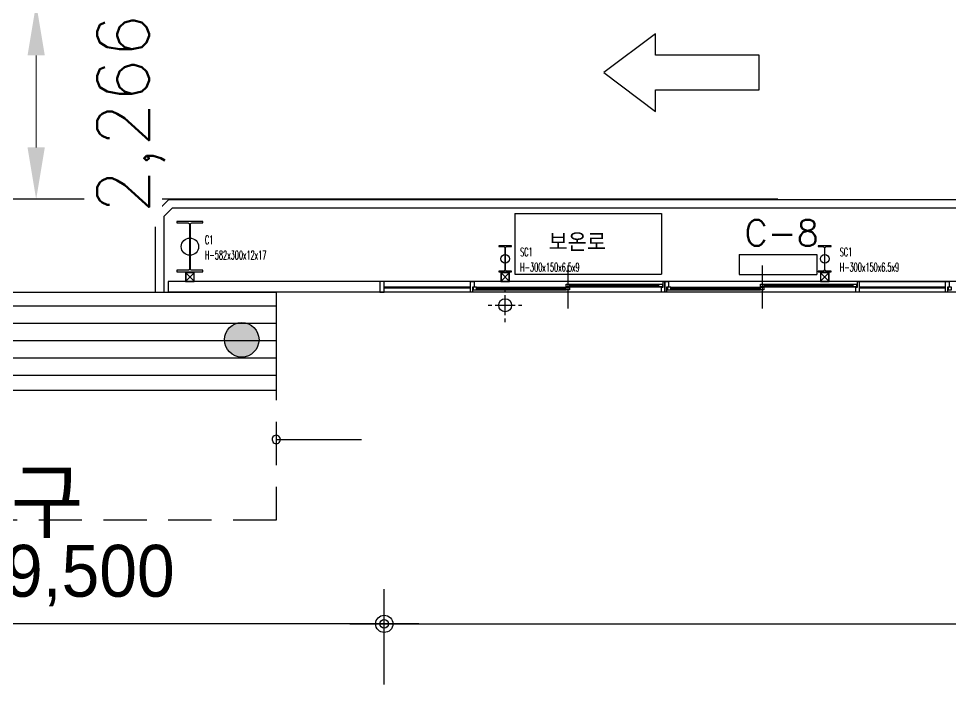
# Model space of a CAD drawing. Header units: millimetres. Extents: x 10462777 to 22643323, y 453826 to 1389191.
# Drawn here: x 11264148 to 11274936, y 567233 to 574937 of the extents above; entities that cross this region are included whole.
import ezdxf
from ezdxf.enums import TextEntityAlignment as Align

# ---------------------------------------------------------------- set-up
doc = ezdxf.new("R2010")
doc.units = ezdxf.units.MM
doc.header["$LTSCALE"] = 200
doc.header["$MEASUREMENT"] = 0
doc.header["$PDMODE"] = 35
doc.header["$PDSIZE"] = -5
doc.linetypes.add('HIDDEN', pattern=[3.75, 2.5, -1.25])
doc.layers.get('0').update_dxf_attribs({"linetype": 'CONTINUOUS'})
doc.layers.get('DEFPOINTS').update_dxf_attribs({"linetype": 'CONTINUOUS'})
doc.layers.add('AM_5', color=3, linetype='CONTINUOUS', lineweight=15)
for name, color, linetype in [('COL', 2, 'CONTINUOUS'), ('DIM', 4, 'CONTINUOUS'), ('HAT', 5, 'CONTINUOUS'), ('HATCH', 8, 'CONTINUOUS'), ('lea', 7, 'CONTINUOUS'), ('lead', 7, 'CONTINUOUS'), ('panel', 4, 'CONTINUOUS'), ('PIPE', 4, 'CONTINUOUS'), ('RXSYMBOL', 7, 'CONTINUOUS'), ('SAD', 8, 'CONTINUOUS'), ('TEXT', 7, 'CONTINUOUS'), ('up', 7, 'HIDDEN'), ('win', 6, 'CONTINUOUS')]:
    doc.layers.add(name, color=color, linetype=linetype)
doc.layers.add('No_Print', color=153, linetype='CONTINUOUS', plot=False)
doc.styles.add('HYwulM', font='txt.shx ', dxfattribs={"bigfont": ' whgtxt.shx'})
doc.styles.add('HY울릉도L', font='txt.shx ', dxfattribs={"bigfont": ' whgtxt.shx'})
doc.styles.add('HY울릉도M', font='')
doc.styles.add('굴림', font='txt.shx ', dxfattribs={"bigfont": ' whgtxt.shx'})
doc.styles.get('HY울릉도M').set_extended_font_data('HY울릉도M')
doc.dimstyles.new('200$0', dxfattribs={"dimscale": 200, "dimtxt": 7, "dimasz": 1, "dimexe": 2, "dimexo": 2, "dimgap": 1, "dimtad": 1, "dimdec": 0, "dimdsep": 46, "dimlunit": 6, "dimtxsty": '굴림', "dimblk": 'DIMDOT', "dimcen": 1, "dimclrd": 4, "dimclre": 4, "dimclrt": 4, "dimadec": 0, "dimazin": 0, "dimtfac": 1, "dimtdec": 0, "dimtmove": 2, "dimatfit": 3, "dimldrblk": 'DIMDOT', "dimfxl": 1, "dimtolj": 1, "dimtzin": 0, "dimlwd": -1, "dimarcsym": 0})

# ---------------------------------------------------------------- blocks, each defined once
blk = doc.blocks.new('DIMDOT')
at = {"color": 4}
blk.add_line((-2, 0), (2, 0), dxfattribs=at)
at = {"color": 7}
for radius in [0.5, 0.25]:
    blk.add_circle((0, 0), radius, dxfattribs=at)
blk = doc.blocks.new('*D321')
at = {"layer": 'AM_5', "color": 4, "linetype": 'ByBlock', "lineweight": -2, "transparency": 16777216}
for p, q in [((11272938, 575112), (11263951, 575112)), ((11272938, 572846), (11263951, 572846))]:
    blk.add_line(p, q, dxfattribs=at)
at = {"layer": 'AM_5', "color": 4, "linetype": 'ByBlock', "transparency": 16777216}
blk.add_line((11264351, 573446), (11264351, 574512), dxfattribs=at)
at = {"layer": 'AM_5', "color": 4, "transparency": 16777216}
for points in [[(11264251, 574512), (11264451, 574512), (11264351, 575112)], [(11264251, 573446), (11264451, 573446), (11264351, 572846)]]:
    blk.add_solid(points, dxfattribs=at)
at = {"layer": 'DEFPOINTS', "color": 0, "transparency": 16777216}
for p in [(11264351, 575112), (11273338, 575112), (11273338, 572846)]:
    blk.add_point(p, dxfattribs=at)
at = {"layer": 'AM_5', "color": 4, "transparency": 16777216, "insert": (11265450, 573836), "char_height": 600, "attachment_point": 5, "rotation": 90, "style": '굴림', "bg_fill": 3, "box_fill_scale": 1.25, "bg_fill_color": 256, "bg_fill_true_color": 13158600, "bg_fill_transparency": 0}
blk.add_mtext('\\A1;2,266', dxfattribs=at)

msp = doc.modelspace()

# ---------------------------------------------------------------- hatches: boundary and pattern name
at = {"layer": 'RXSYMBOL', "ltscale": 10}
h = msp.add_hatch(color=253, dxfattribs=at)
edge = h.paths.add_edge_path()
edge.add_arc((11266731.32522, 571220.88492), 200, 90, 450)

# ---------------------------------------------------------------- linework, layer by layer
at = {"ltscale": 10}
for p, q in [((11265728.43741, 572687.30627), (11265887.01605, 572845.88492)), ((11265887.01605, 572845.88492), (11313222.74658, 572845.88492)), ((11265728.43741, 572687.30627), (11265728.43741, 571770.88492)), ((11265828.43741, 572645.88492), (11265928.43741, 572745.88492)), ((11265828.43741, 572645.88492), (11265828.43741, 571770.88492)), ((11265928.43741, 572745.88492), (11313181.32522, 572745.88492)), ((11269892.79751, 572680.91588), (11269892.79751, 571980.91588)), ((11269892.79751, 572680.91588), (11271592.79751, 572680.91588)), ((11271592.79751, 572680.91588), (11271592.79751, 571980.91588)), ((11272490.8861, 572205.86188), (11272490.8861, 571975.86188)), ((11272490.8861, 572205.86188), (11273390.8861, 572205.86188)), ((11273390.8861, 572205.86188), (11273390.8861, 571975.86188)), ((11269892.79751, 571980.91588), (11271592.79751, 571980.91588)), ((11272490.8861, 571975.86188), (11273390.8861, 571975.86188))]:
    msp.add_line(p, q, dxfattribs=at)
at = {"layer": 'COL'}
for points in [[(11266125.32522, 572040.38492, -0.4142135624), (11266109.32522, 572024.38492), (11265981.32522, 572024.38492), (11265981.32522, 572007.38492), (11266281.32522, 572007.38492), (11266281.32522, 572024.38492), (11266153.32522, 572024.38492, -0.4142135624), (11266137.32522, 572040.38492), (11266137.32522, 572556.38492, -0.4142135624), (11266153.32522, 572572.38492), (11266281.32522, 572572.38492), (11266281.32522, 572589.38492), (11265981.32522, 572589.38492), (11265981.32522, 572572.38492), (11266109.32522, 572572.38492, -0.4142135624), (11266125.32522, 572556.38492)], [(11269778.07522, 572032.38157, -0.4142135624), (11269762.07522, 572016.38157), (11269706.32522, 572016.38157), (11269706.32522, 572007.38157), (11269856.32522, 572007.38157), (11269856.32522, 572016.38157), (11269800.57522, 572016.38157, -0.4142135624), (11269784.57522, 572032.38157), (11269784.57522, 572282.38157, -0.4142135624), (11269800.57522, 572298.38157), (11269856.32522, 572298.38157), (11269856.32522, 572307.38157), (11269706.32522, 572307.38157), (11269706.32522, 572298.38157), (11269762.07522, 572298.38157, -0.4142135624), (11269778.07522, 572282.38157)], [(11273478.07522, 572032.38492, -0.4142135624), (11273462.07522, 572016.38492), (11273406.32522, 572016.38492), (11273406.32522, 572007.38492), (11273556.32522, 572007.38492), (11273556.32522, 572016.38492), (11273500.57522, 572016.38492, -0.4142135624), (11273484.57522, 572032.38492), (11273484.57522, 572282.38492, -0.4142135624), (11273500.57522, 572298.38492), (11273556.32522, 572298.38492), (11273556.32522, 572307.38492), (11273406.32522, 572307.38492), (11273406.32522, 572298.38492), (11273462.07522, 572298.38492, -0.4142135624), (11273478.07522, 572282.38492)]]:
    msp.add_lwpolyline(points, format="xyb", close=True, dxfattribs=at)
at = {"layer": 'DIM', "color": 7}
for p, q in [((11268381.32522, 567233.38492), (11268381.32522, 568333.38492)), ((11268381.32522, 567233.38492), (11268381.32522, 568333.38492)), ((11268181.32522, 567933.38492), (11259081.32522, 567933.38492)), ((11268581.32522, 567933.38492), (11287931.32522, 567933.38492))]:
    msp.add_line(p, q, dxfattribs=at)
at = {"layer": 'HAT', "ltscale": 10}
for p, q in [((11271523.38554, 574762.33315), (11270923.38554, 574312.33315)), ((11271523.38554, 574512.33315), (11271523.38554, 574762.33315)), ((11272723.38554, 574512.33315), (11271523.38554, 574512.33315)), ((11272723.38554, 574112.33315), (11272723.38554, 574512.33315)), ((11270923.38554, 574312.33315), (11271523.38554, 573862.33315)), ((11271523.38554, 573862.33315), (11271523.38554, 574112.33315)), ((11271523.38554, 574112.33315), (11272723.38554, 574112.33315))]:
    msp.add_line(p, q, dxfattribs=at)
at = {"layer": 'HAT', "linetype": 'Continuous'}
for p, q in [((11267131.32522, 571609.16504), (11260131.32522, 571609.16504)), ((11267131.32522, 571409.16504), (11260131.32522, 571409.16504)), ((11267131.32522, 571209.16504), (11260131.32522, 571209.16504)), ((11267131.32522, 571009.16504), (11260131.32522, 571009.16504)), ((11267131.32522, 570809.16504), (11260131.32522, 570809.16504))]:
    msp.add_line(p, q, dxfattribs=at)
at = {"layer": 'HATCH'}
for p, q in [((11269781.32522, 571775.88492), (11269781.32522, 571815.88492)), ((11269781.32522, 571505.88492), (11269781.32522, 571735.88492)), ((11269586.32523, 571620.88492), (11269626.32523, 571620.88492)), ((11269666.32523, 571620.88492), (11269896.32522, 571620.88492)), ((11269936.32522, 571620.88492), (11269976.32522, 571620.88492)), ((11269781.32522, 571425.88492), (11269781.32522, 571465.88492))]:
    msp.add_line(p, q, dxfattribs=at)
msp.add_ellipse((11269781.32522, 571620.88492), major_axis=(53.03301, 53.03301), ratio=1, start_param=0.7853981634, end_param=7.0685834706, dxfattribs=at)
at = {"layer": 'lea'}
for start, end in [(29.641184582, 209.641184582), (209.641184582, 29.641184582)]:
    msp.add_arc((11267131.32522, 570067.2363), 48.21429, start, end, dxfattribs=at)
at = {"layer": 'lead'}
msp.add_line((11267131.32522, 570067.2363), (11268118.68187, 570067.2363), dxfattribs=at)
at = {"layer": 'No_Print'}
for centre, radius in [((11266131.32522, 572298.38492), 100), ((11269781.32522, 572157.38157), 50), ((11273481.32522, 572157.38492), 50)]:
    msp.add_circle(centre, radius, dxfattribs=at)
at = {"layer": 'panel'}
for p, q in [((11290631.32522, 571895.88492), (11265881.32522, 571895.88492)), ((11265881.32522, 571895.88492), (11265881.32522, 571770.88492)), ((11290631.32522, 571770.88492), (11265881.32522, 571770.88492))]:
    msp.add_line(p, q, dxfattribs=at)
at = {"layer": 'PIPE'}
for p, q in [((11266083.62522, 571898.18492), (11266179.02522, 571993.58492)), ((11266179.02522, 571898.18492), (11266083.62522, 571993.58492)), ((11269733.62522, 571898.18492), (11269829.02522, 571993.58492)), ((11269829.02522, 571898.18492), (11269733.62522, 571993.58492)), ((11273433.62522, 571898.18492), (11273529.02522, 571993.58492)), ((11273529.02522, 571898.18492), (11273433.62522, 571993.58492))]:
    msp.add_line(p, q, dxfattribs=at)
for points in [[(11266181.32522, 571895.88492), (11266181.32522, 571995.88492), (11266081.32522, 571995.88492), (11266081.32522, 571895.88492)], [(11266179.02522, 571898.18492), (11266179.02522, 571993.58492), (11266083.62522, 571993.58492), (11266083.62522, 571898.18492)], [(11269831.32522, 571895.88492), (11269831.32522, 571995.88492), (11269731.32522, 571995.88492), (11269731.32522, 571895.88492)], [(11269829.02522, 571898.18492), (11269829.02522, 571993.58492), (11269733.62522, 571993.58492), (11269733.62522, 571898.18492)], [(11273531.32522, 571895.88492), (11273531.32522, 571995.88492), (11273431.32522, 571995.88492), (11273431.32522, 571895.88492)], [(11273529.02522, 571898.18492), (11273529.02522, 571993.58492), (11273433.62522, 571993.58492), (11273433.62522, 571898.18492)]]:
    msp.add_lwpolyline(points, close=True, dxfattribs=at)
at = {"layer": 'RXSYMBOL', "ltscale": 10}
msp.add_circle((11266731.32522, 571220.88492), 200, dxfattribs=at)
at = {"layer": 'SAD', "ltscale": 10}
for p, q in [((11260131.32522, 571770.88492), (11267131.32522, 571770.88492)), ((11267131.32522, 571770.88492), (11267131.32522, 570633.38492)), ((11267131.32522, 570633.38492), (11260131.32522, 570633.38492))]:
    msp.add_line(p, q, dxfattribs=at)
at = {"layer": 'up'}
for p, q in [((11267131.32522, 571770.88492), (11267131.32522, 569133.38492)), ((11267131.32522, 569133.38492), (11260131.32522, 569133.38492))]:
    msp.add_line(p, q, dxfattribs=at)
at = {"layer": 'win'}
for p, q in [((11270506.32522, 572079.16158), (11270506.32522, 571582.21214)), ((11272756.32522, 572079.16158), (11272756.32522, 571582.21214)), ((11268331.32522, 571895.88492), (11268331.32522, 571770.88492)), ((11268381.32522, 571895.88492), (11268331.32522, 571895.88492)), ((11269381.32522, 571895.88492), (11268381.32522, 571895.88492)), ((11268381.32522, 571770.88492), (11268381.32522, 571895.88492)), ((11271631.32522, 571895.88492), (11269381.32522, 571895.88492)), ((11273881.32522, 571895.88492), (11271631.32522, 571895.88492)), ((11273881.32522, 571895.88492), (11274881.32522, 571895.88492)), ((11277131.32522, 571895.88492), (11274881.32522, 571895.88492)), ((11268381.32522, 571833.38492), (11269381.32522, 571833.38492)), ((11268381.32522, 571821.38492), (11269381.32522, 571821.38492)), ((11269451.32522, 571827.88492), (11270486.32522, 571827.88492)), ((11269451.32522, 571816.88492), (11270486.32522, 571816.88492)), ((11269451.32522, 571808.88492), (11270486.32522, 571808.88492)), ((11269451.32522, 571797.88492), (11270486.32522, 571797.88492)), ((11270526.32522, 571863.88492), (11271561.32522, 571863.88492)), ((11270526.32522, 571852.88492), (11271561.32522, 571852.88492)), ((11270526.32522, 571844.88492), (11271561.32522, 571844.88492)), ((11270526.32522, 571833.88492), (11271601.32522, 571833.88492)), ((11271701.32522, 571827.88492), (11272736.32522, 571827.88492)), ((11271701.32522, 571816.88492), (11272736.32522, 571816.88492)), ((11271701.32522, 571808.88492), (11272736.32522, 571808.88492)), ((11271701.32522, 571797.88492), (11272736.32522, 571797.88492)), ((11272776.32522, 571863.88492), (11273811.32522, 571863.88492)), ((11272776.32522, 571852.88492), (11273811.32522, 571852.88492)), ((11272776.32522, 571844.88492), (11273811.32522, 571844.88492)), ((11272776.32522, 571833.88492), (11273851.32522, 571833.88492)), ((11273881.32522, 571833.38492), (11274881.32522, 571833.38492)), ((11273881.32522, 571821.38492), (11274881.32522, 571821.38492)), ((11268331.32522, 571770.88492), (11268381.32522, 571770.88492)), ((11269381.32522, 571770.88492), (11268381.32522, 571770.88492)), ((11271631.32522, 571770.88492), (11269381.32522, 571770.88492)), ((11273881.32522, 571770.88492), (11271631.32522, 571770.88492)), ((11274881.32522, 571770.88492), (11273881.32522, 571770.88492)), ((11277131.32522, 571770.88492), (11274881.32522, 571770.88492))]:
    msp.add_line(p, q, dxfattribs=at)
for points in [[(11269381.32522, 571845.88492), (11269381.32522, 571895.88492), (11269421.32522, 571895.88492), (11269421.32522, 571830.88492), (11269401.32522, 571830.88492), (11269401.32522, 571770.88492), (11269381.32522, 571770.88492), (11269381.32522, 571845.88492)], [(11271631.32522, 571865.88492), (11271631.32522, 571770.88492), (11271591.32522, 571770.88492), (11271591.32522, 571830.88492), (11271611.32522, 571830.88492), (11271611.32522, 571895.88492), (11271631.32522, 571895.88492), (11271631.32522, 571865.88492)], [(11271631.32522, 571845.88492), (11271631.32522, 571895.88492), (11271671.32522, 571895.88492), (11271671.32522, 571830.88492), (11271651.32522, 571830.88492), (11271651.32522, 571770.88492), (11271631.32522, 571770.88492), (11271631.32522, 571845.88492)], [(11273881.32522, 571865.88492), (11273881.32522, 571770.88492), (11273841.32522, 571770.88492), (11273841.32522, 571830.88492), (11273861.32522, 571830.88492), (11273861.32522, 571895.88492), (11273881.32522, 571895.88492), (11273881.32522, 571865.88492)], [(11274881.32522, 571845.88492), (11274881.32522, 571895.88492), (11274921.32522, 571895.88492), (11274921.32522, 571830.88492), (11274901.32522, 571830.88492), (11274901.32522, 571770.88492), (11274881.32522, 571770.88492), (11274881.32522, 571845.88492)]]:
    msp.add_lwpolyline(points, dxfattribs=at)
for points in [[(11269411.32522, 571797.88492), (11269451.32522, 571797.88492), (11269451.32522, 571827.88492), (11269411.32522, 571827.88492)], [(11270486.32522, 571863.88492), (11270526.32522, 571863.88492), (11270526.32522, 571833.88492), (11270486.32522, 571833.88492)], [(11270486.32522, 571827.88492), (11270526.32522, 571827.88492), (11270526.32522, 571797.88492), (11270486.32522, 571797.88492)], [(11271561.32522, 571863.88492), (11271601.32522, 571863.88492), (11271601.32522, 571833.88492), (11271561.32522, 571833.88492)], [(11271661.32522, 571797.88492), (11271701.32522, 571797.88492), (11271701.32522, 571827.88492), (11271661.32522, 571827.88492)], [(11272736.32522, 571863.88492), (11272776.32522, 571863.88492), (11272776.32522, 571833.88492), (11272736.32522, 571833.88492)], [(11272736.32522, 571827.88492), (11272776.32522, 571827.88492), (11272776.32522, 571797.88492), (11272736.32522, 571797.88492)], [(11273811.32522, 571863.88492), (11273851.32522, 571863.88492), (11273851.32522, 571833.88492), (11273811.32522, 571833.88492)], [(11274911.32522, 571797.88492), (11274951.32522, 571797.88492), (11274951.32522, 571827.88492), (11274911.32522, 571827.88492)]]:
    msp.add_lwpolyline(points, close=True, dxfattribs=at)

# ---------------------------------------------------------------- block references
at = {"layer": 'DIM', "color": 7, "xscale": 200, "yscale": 200, "zscale": 200, "rotation": 180}
msp.add_blockref('DIMDOT', (11268381.32522, 567933.38492), dxfattribs=at)
at = {"layer": 'DIM', "color": 7, "xscale": 200, "yscale": 200, "zscale": 200}
msp.add_blockref('DIMDOT', (11268381.32522, 567933.38492), dxfattribs=at)

# ---------------------------------------------------------------- texts
at = {"layer": 'DIM', "color": 3, "insert": (11263631.32522, 568491.70715), "char_height": 600, "attachment_point": 5, "style": 'HY울릉도M'}
msp.add_mtext('\\A1;OPEN=9,500', dxfattribs=at)
at = {"layer": 'No_Print', "style": 'HYwulM', "width": 0.5}
for s, p in [('C1', (11266305.16001, 572377.49421)), ('H-582x300x12x17', (11266305.16001, 572201.48409)), ('SC1', (11269955.16001, 572236.49086)), ('SC1', (11273655.16001, 572236.49421)), ('H-300x150x6.5x9', (11269955.16001, 572060.48074)), ('H-300x150x6.5x9', (11273655.16001, 572060.48409))]:
    msp.add_text(s, height=100, dxfattribs=at).set_placement(p, align=Align.MIDDLE_LEFT)
at = {"layer": 'TEXT', "color": 7, "style": 'HY울릉도L'}
msp.add_text('C-8', height=300, dxfattribs=at).set_placement((11273413.4479, 572307.47279), align=Align.RIGHT)
at = {"layer": 'TEXT', "style": 'HY울릉도L'}
msp.add_text('보온로', height=210, dxfattribs=at).set_placement((11270283.5725, 572243.95424, 0))
msp.add_text('출입구', height=800, dxfattribs=at).set_placement((11263631.32522, 569364.14451), align=Align.MIDDLE)

# ---------------------------------------------------------------- next in the draw order: dimensions: what is measured, and where the dimension line sits
at = {"layer": 'AM_5'}
dim = msp.add_linear_dim(base=(11264350.85339, 575111.69372), p1=(11273338.12163, 572845.88492), p2=(11273338.12163, 575111.69372), angle=90, dimstyle='200$0', override={"dimtxt": 3, "dimasz": 3, "dimsah": 1, "dimfxl": 2, "dimtfill": 1, "dimarcsym": 1}, dxfattribs=at)
dim.commit()
dim.dimension.update_dxf_attribs({"geometry": '*D321', "text_midpoint": (11265450.37097, 573836.18315), "dimtype": 161})

doc.saveas('drawing.dxf')
